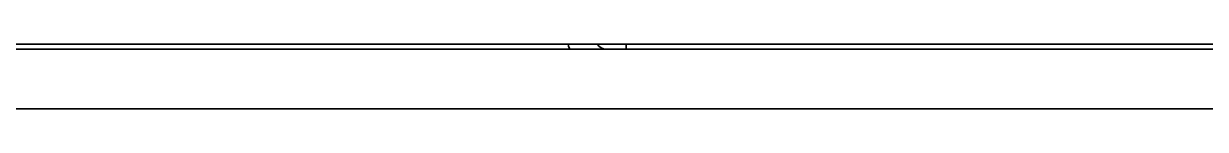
# Model space of a CAD drawing. Extents: x 6336 to 10269, y -393 to 2899.
# Drawn here: x 8578 to 8636.9, y 1397.8 to 1401 of the extents above; entities that cross this region are included whole.
import ezdxf

# ---------------------------------------------------------------- set-up
doc = ezdxf.new("R2010")
doc.units = 0
doc.header["$LTSCALE"] = 5
doc.layers.add('1', color=7, linetype='CONTINUOUS', true_color=0xffffff)

msp = doc.modelspace()

# ---------------------------------------------------------------- linework, layer by layer
at = {"layer": '1', "color": 7, "linetype": 'Continuous', "lineweight": 35}
for p, q in [((8569.573, 1401.026), (9036.573, 1401.026)), ((8608.019, 1400.776), (8608.019, 1401.026)), ((9175.073, 1400.776), (8431.073, 1400.776)), ((9175.073, 1397.776), (8431.073, 1397.776))]:
    msp.add_line(p, q, dxfattribs=at)
msp.add_arc((8607.019, 1401.276), 0.5, 209.99986, 270, dxfattribs=at)
msp.add_ellipse((8605.25, 1401.276), major_axis=(0, 0.5), ratio=0.292372, start_param=2.094408, end_param=3.141593, dxfattribs=at)

doc.saveas('drawing.dxf')
